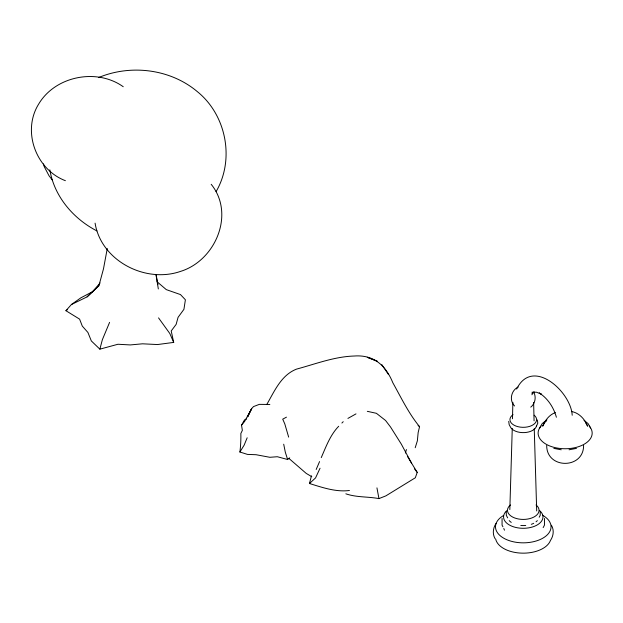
<?xml version="1.0" encoding="UTF-8"?>
<svg xmlns="http://www.w3.org/2000/svg" width="623" height="623" viewBox="0 0 623 623"><rect width="100%" height="100%" fill="white"/><g stroke="black" fill="none" stroke-linecap="round" stroke-linejoin="round"><path stroke-width="0.93" d="M512.262 428.445L509.824 509.591M512.488 418.773L512.869 402.326M311.43 475.863L309.483 483.51C322.286 487.466 335.922 492.248 349.456 490.488M583.595 445.406C583.821 469.337 546.464 469.337 546.69 445.406M289.695 457.858L287.616 459.509L277.328 456.729L269.852 457.298L256.092 454.72L247.495 454.408L239.902 452.01C240.696 445.803 240.976 439.737 240.852 433.46L242.355 430.392L241.537 425.182L244.535 419.886L246.677 418.921M107.281 248.468L103.48 268.879L98.917 285.684L87.095 296.867L71.388 304.546L65.921 310.706L79.596 319.132L82.298 326.102L87.913 332.464L91.332 340.937L99.867 349.16L117.965 344.254L130.285 344.932L142.503 343.81L157.526 344.55L173.7 342.409L171.216 330.953L176.13 324.396L178.069 317.341L183.925 309.327L185.397 299.78L180.468 294.57L166.294 289.625L157.051 281.721M266.862 404.335C274.548 391.08 281.183 375.132 296.501 369.127C315.425 364.027 334.294 356.66 354.059 356.029C373.816 354.479 385.777 365.444 392.833 382.748C401.173 397.692 408.665 413.446 419.567 426.669L418.158 432.541L417.363 440.811L415.214 447.727M99.867 349.16L102.374 339.66L109.593 322.364M405.378 453.061L406.43 449.549M407.481 456.418L417.208 472.39L415.323 477.771L385.886 495.861L378.948 498.61C367.928 496.492 356.652 497.536 345.843 493.821M247.175 437.782L244.146 445.149L239.902 452.01M321.25 457.617C326.031 446.691 330.237 434.994 338.686 426.272M316.18 469.501L319.568 461.581M320.043 468.231L315.565 477.911L309.483 483.51M536.489 426.007L537.797 423.188L537.361 419.918M539.199 517.238L540.219 515.291L540.219 511.491M543.155 527.619L544.455 525.142L544.455 518.461M496.118 523.39C493.003 527.852 492.225 533.942 495.114 538.724M216.08 191.627C234.902 159.395 226.359 115.06 197.374 91.667C170.391 68.927 130.775 64.083 98.457 77.618M539.713 428.009L542.197 423.585L546.932 419.824M516.654 389.056C532.361 356.714 570.98 391.641 572.202 415.253M531.917 394.772L533.28 392.482M241.537 425.182L244.59 421.475L251.684 408.595L253.506 406.585L259.324 404.366L269.852 404.459M100.054 282.998L92.617 291.657L80.858 297.825L71.388 304.546M341.895 423.04L343.226 421.701M530.773 407.138C535.313 403.572 536.395 396.929 533.67 391.914M87.095 296.867L98.917 285.684M546.27 421.164L544.876 422.269L542.68 426.179C545.109 420.33 549.252 414.809 555.373 412.566M65.921 310.706L67.479 309.67M518.235 387.031C511.195 390.193 508.898 400.496 514.582 405.97M531.925 393.502L534.448 392.046M347.914 418.415L355.998 413.882M286.471 417.153L282.717 419.17L284.773 423.835L288.659 437.12M569.04 449.783L576.446 448.396M531.949 392.241L536.395 392.194L541.317 394.133L539.207 392.918C547.843 398.424 553.676 407.473 556.386 417.239M571.384 411.492C579.102 412.8 584.826 419.162 587.614 426.179L585.41 422.269M553.839 448.396L561.253 449.783M367.321 411.328L376.409 413.306L385.559 420.478L390.543 427.012L401.313 444.113L411.429 462.951M371.775 359.019L367.29 357.298L377.18 361.192L372.679 359.385M65.392 180.686C35.939 169.534 21.766 131.149 38.673 104.064C55.315 75.944 96.954 67.884 123.245 86.737M311.788 476.681L306.243 473.418L288.823 458.349M96.915 230.923C73.273 218.72 54.271 196.447 49.832 169.814M584.031 420.361L588.089 423.585L590.581 428.009M418.072 425.447L419.567 426.669M52.503 180.249L49.022 175.756L44.202 166.59L43.485 163.88M211.197 184.291C235.338 214.164 215.317 260.671 180.522 271.402C145.369 283.605 101.136 260.78 95.085 223.151M414.404 468.691L417.208 472.39M158.546 317.886L169.791 333.492L173.7 342.409M381.852 364.642L388.285 374.259M507.675 517.892L506.304 515.291L506.304 511.491M502.94 526.793L502.068 525.142L502.068 518.461M551.41 525.197C554.306 529.986 553.52 536.068 550.413 540.53A27.778 16.042 0 0 1 522.066 553.146A27.778 16.042 0 0 1 495.713 539.175M287.616 459.509L285.303 452.166L283.706 444.207M376.946 487.864L378.948 498.61M156.069 274.439L157.915 284.649M155.976 274.587L158.335 288.947M536.699 510.946L534.246 428.585M533.638 402.411L534.067 420.829M508.726 421.366L509.17 424.629L510.385 426.919A13.332 7.702 0 0 0 524.426 432.596A13.332 7.702 0 0 0 536.551 425.602M589.233 426.054A27.038 15.614 0 0 1 565.147 448.747A27.038 15.614 0 0 1 541.052 426.054M534.184 415.206A13.332 7.702 0 0 1 531.832 425.525A13.332 7.702 0 0 1 513.827 425.065A13.332 7.702 0 0 1 513.056 414.669M537.33 520.602A15.785 9.111 0 0 1 536.037 521.825M533.709 523.297A15.785 9.111 0 0 1 531.294 524.309M525.734 525.462A15.785 9.111 0 0 1 520.797 525.462M511.265 522.385A15.785 9.111 0 0 1 509.201 520.602M536.037 504.957A15.785 9.111 0 0 1 533.825 517.082A15.785 9.111 0 0 1 512.698 517.082A15.785 9.111 0 0 1 510.494 504.957M504.529 530.181A19.702 11.37 0 0 1 503.805 528.452M539.557 510.541A19.702 11.37 0 0 1 536.286 525.462A19.702 11.37 0 0 1 510.237 525.462A19.702 11.37 0 0 1 506.966 510.541M542.501 515.229A27.778 16.042 0 0 1 543.17 537.984A27.778 16.042 0 0 1 503.758 538.217A27.778 16.042 0 0 1 503.618 515.462M248.779 414.295L247.674 416.904L251.684 408.595L248.779 414.295"/></g></svg>
